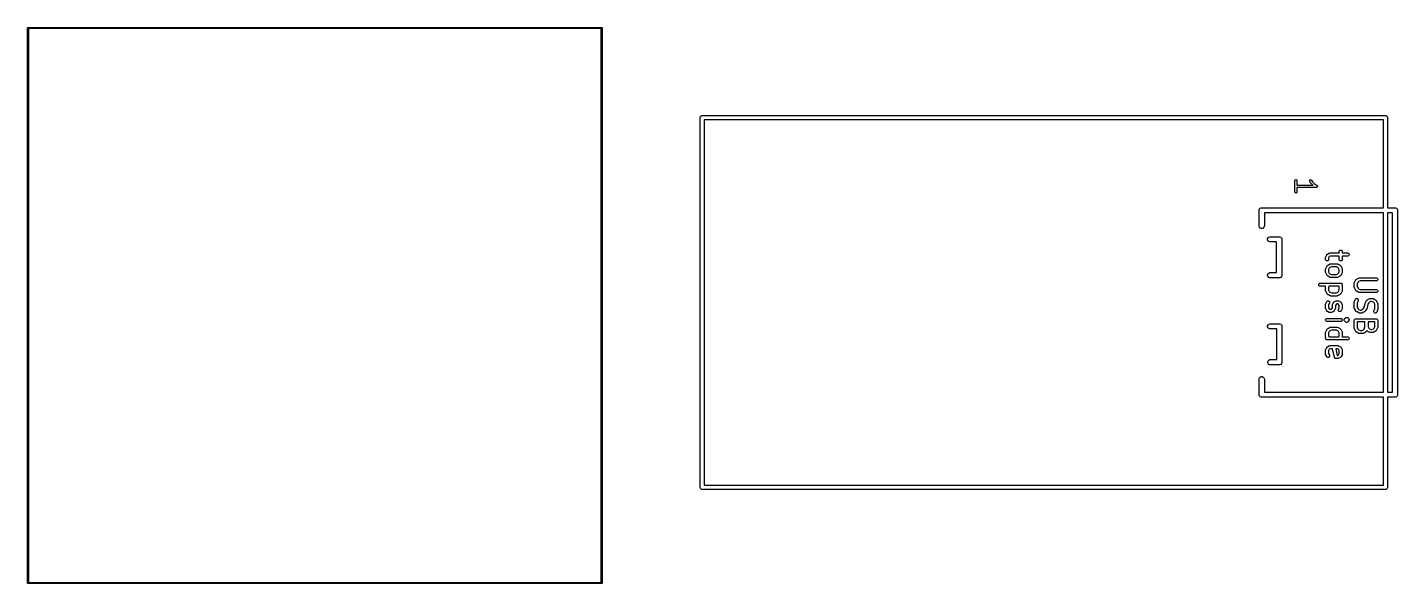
# Model space of a CAD drawing. Extents: x 143.8 to 210.6, y -100.1 to -73.
import ezdxf

# ---------------------------------------------------------------- set-up
doc = ezdxf.new("R2010")
doc.units = 0
doc.layers.add('BLACK', color=7, linetype='CONTINUOUS')

msp = doc.modelspace()

# ---------------------------------------------------------------- linework, layer by layer
at = {"layer": 'BLACK', "linetype": 'CONTINUOUS'}
for p, q in [((143.775, -73.025), (143.776903, -73.015433)), ((143.775, -100.125), (143.775, -73.025)), ((143.776903, -73.015433), (143.790433, -73.001903)), ((143.790433, -73.001903), (143.8, -73)), ((143.8, -73), (171.8, -73)), ((143.825, -73.05), (143.825, -100.1)), ((171.775, -73.05), (143.825, -73.05)), ((171.775, -100.1), (171.775, -73.05)), ((171.8, -73), (171.809567, -73.001903)), ((171.809567, -73.001903), (171.823097, -73.015433)), ((171.823097, -73.015433), (171.825, -73.025)), ((171.825, -73.025), (171.825, -100.125)), ((176.60001, -77.40755), (176.601931, -77.388041)), ((176.60001, -95.452451), (176.60001, -77.40755)), ((176.601931, -77.388041), (176.616863, -77.351993)), ((176.616863, -77.351993), (176.644453, -77.324403)), ((176.644453, -77.324403), (176.680501, -77.309471)), ((176.680501, -77.309471), (176.70001, -77.30755)), ((176.70001, -77.30755), (210.038391, -77.30755)), ((176.80001, -77.50755), (176.80001, -95.352451)), ((209.938391, -77.50755), (176.80001, -77.50755)), ((209.938391, -81.803001), (209.938391, -77.50755)), ((210.038391, -77.30755), (210.0579, -77.309471)), ((210.0579, -77.309471), (210.093948, -77.324403)), ((210.093948, -77.324403), (210.121538, -77.351993)), ((210.121538, -77.351993), (210.13647, -77.388041)), ((210.13647, -77.388041), (210.138391, -77.40755)), ((210.138391, -77.40755), (210.138391, -81.803001)), ((205.620562, -80.473055), (205.624368, -80.453921)), ((205.620562, -81.044483), (205.620562, -80.473055)), ((205.624368, -80.453921), (205.651428, -80.426861)), ((205.651428, -80.426861), (205.689696, -80.426861)), ((205.689696, -80.426861), (205.716756, -80.453921)), ((205.716756, -80.453921), (205.720562, -80.473055)), ((205.720562, -80.473055), (205.720562, -80.708769)), ((205.720562, -80.708769), (206.505423, -80.708769)), ((206.670562, -80.808769), (205.720562, -80.808769)), ((205.720562, -80.808769), (205.720562, -81.044483)), ((206.334974, -80.4766), (206.347075, -80.440295)), ((206.340127, -80.495416), (206.334974, -80.4766)), ((206.387745, -80.590653), (206.340127, -80.495416)), ((206.347075, -80.440295), (206.381303, -80.423181)), ((206.381303, -80.423181), (206.417608, -80.435282)), ((206.39266, -80.596986), (206.387745, -80.590653)), ((206.397112, -80.603648), (206.39266, -80.596986)), ((206.49235, -80.698886), (206.397112, -80.603648)), ((206.417608, -80.435282), (206.429569, -80.450694)), ((206.429569, -80.450694), (206.47356, -80.538676)), ((206.47356, -80.538676), (206.559556, -80.624672)), ((206.496463, -80.701634), (206.49235, -80.698886)), ((206.49997, -80.705134), (206.496463, -80.701634)), ((206.505423, -80.708769), (206.49997, -80.705134)), ((206.559556, -80.624672), (206.698297, -80.717167)), ((206.689696, -80.804963), (206.670562, -80.808769)), ((206.693336, -80.801322), (206.689696, -80.804963)), ((206.698384, -80.800313), (206.693336, -80.801322)), ((206.698297, -80.717167), (206.712106, -80.730947)), ((206.706461, -80.788197), (206.698384, -80.800313)), ((206.716756, -80.777903), (206.706461, -80.788197)), ((206.712106, -80.730947), (206.713115, -80.735994)), ((206.713115, -80.735994), (206.716756, -80.739635)), ((206.716756, -80.739635), (206.716756, -80.754194)), ((206.716756, -80.754194), (206.719612, -80.768473)), ((206.719612, -80.768473), (206.716756, -80.772756)), ((206.716756, -80.772756), (206.716756, -80.777903)), ((205.624368, -81.063617), (205.620562, -81.044483)), ((205.651428, -81.090677), (205.624368, -81.063617)), ((205.689696, -81.090677), (205.651428, -81.090677)), ((205.716756, -81.063617), (205.689696, -81.090677)), ((205.720562, -81.044483), (205.716756, -81.063617)), ((203.87545, -81.925531), (203.87789, -81.900755)), ((203.87545, -82.634471), (203.87545, -81.925531)), ((203.87789, -81.900755), (203.896853, -81.854974)), ((203.896853, -81.854974), (203.931893, -81.819934)), ((203.931893, -81.819934), (203.977674, -81.800971)), ((203.977674, -81.800971), (204.027226, -81.800971)), ((204.027226, -81.800971), (204.032127, -81.803001)), ((204.032127, -81.803001), (209.938391, -81.803001)), ((209.938391, -82.057001), (204.12945, -82.057001)), ((204.12945, -82.057001), (204.12945, -82.634471)), ((209.938391, -90.802981), (209.938391, -82.057001)), ((210.138391, -81.803001), (210.50244, -81.803001)), ((210.138391, -82.057001), (210.138391, -90.802981)), ((210.37544, -82.057001), (210.138391, -82.057001)), ((210.37544, -90.802981), (210.37544, -82.057001)), ((210.50244, -81.803001), (210.527216, -81.805441)), ((210.527216, -81.805441), (210.572997, -81.824404)), ((210.572997, -81.824404), (210.608037, -81.859444)), ((210.608037, -81.859444), (210.627, -81.905225)), ((210.627, -81.905225), (210.62944, -81.930001)), ((210.62944, -81.930001), (210.62944, -81.979991)), ((210.62944, -81.979991), (210.62944, -90.929981)), ((203.87545, -82.688931), (203.87545, -82.634471)), ((203.87789, -82.713707), (203.87545, -82.688931)), ((203.896853, -82.759488), (203.87789, -82.713707)), ((203.931893, -82.794528), (203.896853, -82.759488)), ((203.977674, -82.813491), (203.931893, -82.794528)), ((204.027226, -82.813491), (203.977674, -82.813491)), ((204.073007, -82.794528), (204.027226, -82.813491)), ((204.108047, -82.759488), (204.073007, -82.794528)), ((204.12701, -82.713707), (204.108047, -82.759488)), ((204.12945, -82.688931), (204.12701, -82.713707)), ((204.12945, -82.634471), (204.12945, -82.688931)), ((204.28902, -83.320795), (204.307983, -83.275014)), ((204.28902, -83.370347), (204.28902, -83.320795)), ((204.307983, -83.416128), (204.28902, -83.370347)), ((204.307983, -83.275014), (204.343023, -83.239974)), ((204.343023, -83.451168), (204.307983, -83.416128)), ((204.343023, -83.239974), (204.388804, -83.221011)), ((204.388804, -83.470131), (204.343023, -83.451168)), ((204.388804, -83.221011), (204.41358, -83.218571)), ((204.41358, -83.472571), (204.388804, -83.470131)), ((204.41358, -83.218571), (204.85531, -83.218571)), ((204.72831, -83.472571), (204.41358, -83.472571)), ((204.72831, -84.968581), (204.72831, -83.472571)), ((204.85531, -83.218571), (204.880086, -83.221011)), ((204.880086, -83.221011), (204.925867, -83.239974)), ((204.925867, -83.239974), (204.960907, -83.275014)), ((204.960907, -83.275014), (204.97987, -83.320795)), ((204.97987, -83.320795), (204.98231, -83.345571)), ((204.98231, -83.345571), (204.98231, -85.095581)), ((207.113571, -84.229117), (207.115012, -84.214485)), ((207.113571, -84.324355), (207.113571, -84.229117)), ((207.115012, -84.214485), (207.116042, -84.211996)), ((207.116042, -84.211996), (207.116234, -84.209307)), ((207.116234, -84.209307), (207.121489, -84.195575)), ((207.121489, -84.195575), (207.169109, -84.100337)), ((207.169109, -84.100337), (207.170649, -84.097889)), ((207.170649, -84.097889), (207.171034, -84.096737)), ((207.171034, -84.096737), (207.172278, -84.095301)), ((207.172278, -84.095301), (207.176942, -84.087894)), ((207.176942, -84.087894), (207.184046, -84.081733)), ((207.184046, -84.081733), (207.190207, -84.074629)), ((207.190207, -84.074629), (207.197612, -84.069968)), ((207.197612, -84.069968), (207.19905, -84.068721)), ((207.19905, -84.068721), (207.200204, -84.068336)), ((207.200204, -84.068336), (207.20265, -84.066797)), ((207.20265, -84.066797), (207.297888, -84.019178)), ((207.292092, -84.18978), (207.263571, -84.246823)), ((207.349134, -84.16126), (207.292092, -84.18978)), ((207.297888, -84.019178), (207.311619, -84.013923)), ((207.311619, -84.013923), (207.314308, -84.013731)), ((207.314308, -84.013731), (207.316797, -84.012701)), ((207.316797, -84.012701), (207.331429, -84.01126)), ((207.331429, -84.01126), (207.780238, -84.01126)), ((207.780238, -84.16126), (207.349134, -84.16126)), ((207.780238, -83.943403), (207.781679, -83.928771)), ((207.780238, -84.01126), (207.780238, -83.943403)), ((207.780238, -84.324355), (207.780238, -84.16126)), ((207.781679, -83.928771), (207.792878, -83.901735)), ((207.792878, -83.901735), (207.81357, -83.881043)), ((207.81357, -83.881043), (207.840606, -83.869844)), ((207.840606, -83.869844), (207.86987, -83.869844)), ((207.86987, -83.869844), (207.896906, -83.881043)), ((207.896906, -83.881043), (207.917598, -83.901735)), ((207.917598, -83.901735), (207.928797, -83.928771)), ((207.928797, -83.928771), (207.930238, -83.943403)), ((207.930238, -83.943403), (207.930238, -84.01126)), ((207.930238, -84.01126), (208.188571, -84.01126)), ((208.188571, -84.16126), (207.930238, -84.16126)), ((207.930238, -84.16126), (207.930238, -84.324355)), ((208.188571, -84.01126), (208.203203, -84.012701)), ((208.203203, -84.159819), (208.188571, -84.16126)), ((208.203203, -84.012701), (208.230239, -84.0239)), ((208.230239, -84.14862), (208.203203, -84.159819)), ((208.230239, -84.0239), (208.250931, -84.044592)), ((208.250931, -84.127928), (208.230239, -84.14862)), ((208.250931, -84.044592), (208.26213, -84.071628)), ((208.26213, -84.100892), (208.250931, -84.127928)), ((208.26213, -84.071628), (208.26213, -84.100892)), ((207.115012, -84.338987), (207.113571, -84.324355)), ((207.113571, -84.800546), (207.115012, -84.785914)), ((207.113571, -84.943403), (207.113571, -84.800546)), ((207.126211, -84.366023), (207.115012, -84.338987)), ((207.115012, -84.785914), (207.116042, -84.783425)), ((207.116042, -84.783425), (207.116234, -84.780736)), ((207.116234, -84.780736), (207.121489, -84.767004)), ((207.121489, -84.767004), (207.169109, -84.671766)), ((207.146903, -84.386715), (207.126211, -84.366023)), ((207.173939, -84.397914), (207.146903, -84.386715)), ((207.169109, -84.671766), (207.173074, -84.665467)), ((207.173074, -84.665467), (207.173831, -84.66364)), ((207.173831, -84.66364), (207.175519, -84.661582)), ((207.203203, -84.397914), (207.173939, -84.397914)), ((207.175519, -84.661582), (207.176942, -84.659323)), ((207.176942, -84.659323), (207.17844, -84.658023)), ((207.17844, -84.658023), (207.183158, -84.652275)), ((207.183158, -84.652275), (207.230777, -84.604656)), ((207.230239, -84.386715), (207.203203, -84.397914)), ((207.250931, -84.366023), (207.230239, -84.386715)), ((207.230777, -84.604656), (207.236526, -84.599937)), ((207.236526, -84.599937), (207.237826, -84.598439)), ((207.237826, -84.598439), (207.240085, -84.597017)), ((207.240085, -84.597017), (207.242142, -84.595329)), ((207.242142, -84.595329), (207.243969, -84.594571)), ((207.243969, -84.594571), (207.250269, -84.590607)), ((207.250269, -84.590607), (207.345507, -84.542988)), ((207.26213, -84.338987), (207.250931, -84.366023)), ((207.263571, -84.324355), (207.26213, -84.338987)), ((207.263571, -84.246823), (207.263571, -84.324355)), ((207.297829, -84.749735), (207.263571, -84.818252)), ((207.263571, -84.818252), (207.263571, -84.925696)), ((207.328237, -84.719328), (207.297829, -84.749735)), ((207.396753, -84.68507), (207.328237, -84.719328)), ((207.345507, -84.542988), (207.359238, -84.537733)), ((207.359238, -84.537733), (207.361927, -84.537541)), ((207.361927, -84.537541), (207.364416, -84.536511)), ((207.364416, -84.536511), (207.379048, -84.53507)), ((207.379048, -84.53507), (207.664762, -84.53507)), ((207.647057, -84.68507), (207.396753, -84.68507)), ((207.715573, -84.719328), (207.647057, -84.68507)), ((207.664762, -84.53507), (207.679394, -84.536511)), ((207.679394, -84.536511), (207.681883, -84.537542)), ((207.681883, -84.537542), (207.684571, -84.537733)), ((207.684571, -84.537733), (207.698303, -84.542988)), ((207.698303, -84.542988), (207.793541, -84.590607)), ((207.74598, -84.749735), (207.715573, -84.719328)), ((207.780238, -84.818251), (207.74598, -84.749735)), ((207.781679, -84.338987), (207.780238, -84.324355)), ((207.780238, -84.925698), (207.780238, -84.818251)), ((207.792878, -84.366023), (207.781679, -84.338987)), ((207.81357, -84.386715), (207.792878, -84.366023)), ((207.793541, -84.590607), (207.79984, -84.594571)), ((207.79984, -84.594571), (207.801668, -84.595329)), ((207.801668, -84.595329), (207.803724, -84.597017)), ((207.803724, -84.597017), (207.805984, -84.598439)), ((207.805984, -84.598439), (207.807283, -84.599937)), ((207.807283, -84.599937), (207.813033, -84.604656)), ((207.813033, -84.604656), (207.860652, -84.652275)), ((207.840606, -84.397914), (207.81357, -84.386715)), ((207.86987, -84.397914), (207.840606, -84.397914)), ((207.860652, -84.652275), (207.86537, -84.658024)), ((207.86537, -84.658024), (207.866869, -84.659324)), ((207.866869, -84.659324), (207.86829, -84.661583)), ((207.86829, -84.661583), (207.869979, -84.66364)), ((207.896906, -84.386715), (207.86987, -84.397914)), ((207.869979, -84.66364), (207.870736, -84.665467)), ((207.870736, -84.665467), (207.874701, -84.671767)), ((207.874701, -84.671767), (207.92232, -84.767005)), ((207.917598, -84.366023), (207.896906, -84.386715)), ((207.928797, -84.338987), (207.917598, -84.366023)), ((207.92232, -84.767005), (207.927575, -84.780736)), ((207.927575, -84.780736), (207.927766, -84.783425)), ((207.927766, -84.783425), (207.928797, -84.785914)), ((207.930238, -84.324355), (207.928797, -84.338987)), ((207.928797, -84.785914), (207.930238, -84.800546)), ((207.930238, -84.800546), (207.930238, -84.943403)), ((204.28902, -85.070805), (204.307983, -85.025024)), ((204.28902, -85.120357), (204.28902, -85.070805)), ((204.307983, -85.166138), (204.28902, -85.120357)), ((204.307983, -85.025024), (204.343023, -84.989984)), ((204.343023, -85.201178), (204.307983, -85.166138)), ((204.343023, -84.989984), (204.388804, -84.971021)), ((204.388804, -85.220141), (204.343023, -85.201178)), ((204.388804, -84.971021), (204.41358, -84.968581)), ((204.41358, -85.222581), (204.388804, -85.220141)), ((204.41358, -84.968581), (204.72831, -84.968581)), ((204.85531, -85.222581), (204.41358, -85.222581)), ((204.880086, -85.220141), (204.85531, -85.222581)), ((204.925867, -85.201178), (204.880086, -85.220141)), ((204.960907, -85.166138), (204.925867, -85.201178)), ((204.97987, -85.120357), (204.960907, -85.166138)), ((204.98231, -85.095581), (204.97987, -85.120357)), ((206.781679, -85.547819), (206.792878, -85.520783)), ((206.781679, -85.577083), (206.781679, -85.547819)), ((206.792878, -85.520783), (206.81357, -85.500091)), ((206.81357, -85.500091), (206.840606, -85.488892)), ((206.840606, -85.488892), (206.855238, -85.487451)), ((206.855238, -85.487451), (207.855238, -85.487451)), ((207.115012, -84.958035), (207.113571, -84.943403)), ((207.116042, -84.960523), (207.115012, -84.958035)), ((207.116234, -84.963213), (207.116042, -84.960523)), ((207.121489, -84.976945), (207.116234, -84.963213)), ((207.169109, -85.072183), (207.121489, -84.976945)), ((207.173074, -85.078481), (207.169109, -85.072183)), ((207.173831, -85.080309), (207.173074, -85.078481)), ((207.175519, -85.082366), (207.173831, -85.080309)), ((207.176942, -85.084626), (207.175519, -85.082366)), ((207.17844, -85.085925), (207.176942, -85.084626)), ((207.183158, -85.091674), (207.17844, -85.085925)), ((207.230777, -85.139293), (207.183158, -85.091674)), ((207.236526, -85.144011), (207.230777, -85.139293)), ((207.237826, -85.14551), (207.236526, -85.144011)), ((207.240085, -85.146931), (207.237826, -85.14551)), ((207.242142, -85.14862), (207.240085, -85.146931)), ((207.243969, -85.149377), (207.242142, -85.14862)), ((207.250269, -85.153342), (207.243969, -85.149377)), ((207.345507, -85.200961), (207.250269, -85.153342)), ((207.263571, -84.925696), (207.297829, -84.994213)), ((207.297829, -84.994213), (207.328237, -85.024621)), ((207.328237, -85.024621), (207.396753, -85.058879)), ((207.359238, -85.206216), (207.345507, -85.200961)), ((207.361927, -85.206407), (207.359238, -85.206216)), ((207.364416, -85.207438), (207.361927, -85.206407)), ((207.379048, -85.208879), (207.364416, -85.207438)), ((207.664762, -85.208879), (207.379048, -85.208879)), ((207.396753, -85.058879), (207.647057, -85.058879)), ((207.647057, -85.058879), (207.715573, -85.024621)), ((207.679394, -85.207438), (207.664762, -85.208879)), ((207.681883, -85.206406), (207.679394, -85.207438)), ((207.684571, -85.206216), (207.681883, -85.206406)), ((207.698303, -85.200961), (207.684571, -85.206216)), ((207.793541, -85.153342), (207.698303, -85.200961)), ((207.715573, -85.024621), (207.74598, -84.994214)), ((207.74598, -84.994214), (207.780238, -84.925698)), ((207.79984, -85.149377), (207.793541, -85.153342)), ((207.801668, -85.14862), (207.79984, -85.149377)), ((207.803724, -85.146931), (207.801668, -85.14862)), ((207.805984, -85.14551), (207.803724, -85.146931)), ((207.807283, -85.144011), (207.805984, -85.14551)), ((207.813033, -85.139293), (207.807283, -85.144011)), ((207.860652, -85.091674), (207.813033, -85.139293)), ((207.855238, -85.487451), (207.86987, -85.488892)), ((207.86537, -85.085924), (207.860652, -85.091674)), ((207.866869, -85.084625), (207.86537, -85.085924)), ((207.86829, -85.082365), (207.866869, -85.084625)), ((207.869979, -85.080309), (207.86829, -85.082365)), ((207.86987, -85.488892), (207.896906, -85.500091)), ((207.870736, -85.078481), (207.869979, -85.080309)), ((207.874701, -85.072182), (207.870736, -85.078481)), ((207.92232, -84.976944), (207.874701, -85.072182)), ((207.896906, -85.500091), (207.917598, -85.520783)), ((207.917598, -85.520783), (207.928797, -85.547819)), ((207.927575, -84.963213), (207.92232, -84.976944)), ((207.927766, -84.960523), (207.927575, -84.963213)), ((207.928797, -84.958035), (207.927766, -84.960523)), ((207.930238, -84.943403), (207.928797, -84.958035)), ((207.928797, -85.547819), (207.928797, -85.577083)), ((208.513571, -85.491022), (208.515012, -85.47639)), ((208.513571, -85.681498), (208.513571, -85.491022)), ((208.515012, -85.47639), (208.516042, -85.473901)), ((208.516042, -85.473901), (208.516234, -85.471212)), ((208.516234, -85.471212), (208.521489, -85.45748)), ((208.521489, -85.45748), (208.569109, -85.362242)), ((208.569109, -85.362242), (208.573074, -85.355943)), ((208.573074, -85.355943), (208.573831, -85.354116)), ((208.573831, -85.354116), (208.575519, -85.352058)), ((208.575519, -85.352058), (208.576942, -85.349799)), ((208.576942, -85.349799), (208.57844, -85.348499)), ((208.57844, -85.348499), (208.583158, -85.342751)), ((208.583158, -85.342751), (208.630777, -85.295132)), ((208.630777, -85.295132), (208.636526, -85.290413)), ((208.636526, -85.290413), (208.637826, -85.288915)), ((208.637826, -85.288915), (208.640085, -85.287493)), ((208.640085, -85.287493), (208.642142, -85.285805)), ((208.642142, -85.285805), (208.643969, -85.285047)), ((208.643969, -85.285047), (208.650269, -85.281083)), ((208.650269, -85.281083), (208.745507, -85.233464)), ((208.697829, -85.440211), (208.663571, -85.508728)), ((208.663571, -85.508728), (208.663571, -85.663791)), ((208.728237, -85.409804), (208.697829, -85.440211)), ((208.796753, -85.375546), (208.728237, -85.409804)), ((208.745507, -85.233464), (208.759238, -85.228209)), ((208.759238, -85.228209), (208.761927, -85.228017)), ((208.761927, -85.228017), (208.764416, -85.226987)), ((208.764416, -85.226987), (208.779048, -85.225546)), ((208.779048, -85.225546), (209.588571, -85.225546)), ((209.588571, -85.375546), (208.796753, -85.375546)), ((209.588571, -85.225546), (209.603203, -85.226987)), ((209.603203, -85.374105), (209.588571, -85.375546)), ((209.603203, -85.226987), (209.630239, -85.238186)), ((209.630239, -85.362906), (209.603203, -85.374105)), ((209.630239, -85.238186), (209.650931, -85.258878)), ((209.650931, -85.342214), (209.630239, -85.362906)), ((209.650931, -85.258878), (209.66213, -85.285914)), ((209.66213, -85.315178), (209.650931, -85.342214)), ((209.66213, -85.285914), (209.66213, -85.315178)), ((206.792878, -85.604119), (206.781679, -85.577083)), ((206.81357, -85.624811), (206.792878, -85.604119)), ((206.840606, -85.63601), (206.81357, -85.624811)), ((206.855238, -85.637451), (206.840606, -85.63601)), ((207.116398, -85.637451), (206.855238, -85.637451)), ((207.113571, -85.657689), (207.115012, -85.643057)), ((207.113571, -85.848165), (207.113571, -85.657689)), ((207.115012, -85.862797), (207.113571, -85.848165)), ((207.115012, -85.643057), (207.116042, -85.640568)), ((207.116042, -85.865285), (207.115012, -85.862797)), ((207.116042, -85.640568), (207.116234, -85.637879)), ((207.116234, -85.867975), (207.116042, -85.865285)), ((207.116234, -85.637879), (207.116398, -85.637451)), ((207.121489, -85.881707), (207.116234, -85.867975)), ((207.169109, -85.976945), (207.121489, -85.881707)), ((207.173074, -85.983243), (207.169109, -85.976945)), ((207.173831, -85.985071), (207.173074, -85.983243)), ((207.175519, -85.987128), (207.173831, -85.985071)), ((207.176942, -85.989388), (207.175519, -85.987128)), ((207.17844, -85.990687), (207.176942, -85.989388)), ((207.183158, -85.996436), (207.17844, -85.990687)), ((207.230777, -86.044055), (207.183158, -85.996436)), ((207.236526, -86.048773), (207.230777, -86.044055)), ((207.237826, -86.050272), (207.236526, -86.048773)), ((207.240085, -86.051693), (207.237826, -86.050272)), ((207.242142, -86.053382), (207.240085, -86.051693)), ((207.243969, -86.054139), (207.242142, -86.053382)), ((207.250269, -86.058104), (207.243969, -86.054139)), ((207.345507, -86.105723), (207.250269, -86.058104)), ((207.282543, -85.637451), (207.263571, -85.675395)), ((207.263571, -85.675395), (207.263571, -85.830458)), ((207.263571, -85.830458), (207.297829, -85.898975)), ((207.761266, -85.637451), (207.282543, -85.637451)), ((207.297829, -85.898975), (207.328237, -85.929383)), ((207.328237, -85.929383), (207.396753, -85.963641)), ((207.359238, -86.110978), (207.345507, -86.105723)), ((207.361927, -86.111169), (207.359238, -86.110978)), ((207.364416, -86.1122), (207.361927, -86.111169)), ((207.379048, -86.113641), (207.364416, -86.1122)), ((207.664762, -86.113641), (207.379048, -86.113641)), ((207.396753, -85.963641), (207.647057, -85.963641)), ((207.647057, -85.963641), (207.715573, -85.929383)), ((207.679394, -86.1122), (207.664762, -86.113641)), ((207.681883, -86.111168), (207.679394, -86.1122)), ((207.684571, -86.110978), (207.681883, -86.111168)), ((207.698303, -86.105723), (207.684571, -86.110978)), ((207.793541, -86.058104), (207.698303, -86.105723)), ((207.715573, -85.929383), (207.74598, -85.898976)), ((207.74598, -85.898976), (207.780238, -85.83046)), ((207.780238, -85.675394), (207.761266, -85.637451)), ((207.780238, -85.83046), (207.780238, -85.675394)), ((207.79984, -86.054139), (207.793541, -86.058104)), ((207.801668, -86.053382), (207.79984, -86.054139)), ((207.803724, -86.051693), (207.801668, -86.053382)), ((207.805984, -86.050272), (207.803724, -86.051693)), ((207.807283, -86.048773), (207.805984, -86.050272)), ((207.813033, -86.044055), (207.807283, -86.048773)), ((207.860652, -85.996436), (207.813033, -86.044055)), ((207.86537, -85.990686), (207.860652, -85.996436)), ((207.866869, -85.989387), (207.86537, -85.990686)), ((207.86829, -85.987127), (207.866869, -85.989387)), ((207.869979, -85.985071), (207.86829, -85.987127)), ((207.870736, -85.983243), (207.869979, -85.985071)), ((207.874701, -85.976944), (207.870736, -85.983243)), ((207.92232, -85.881706), (207.874701, -85.976944)), ((207.917598, -85.604119), (207.914069, -85.607647)), ((207.914069, -85.607647), (207.92232, -85.624148)), ((207.928797, -85.577083), (207.917598, -85.604119)), ((207.92232, -85.624148), (207.927575, -85.637879)), ((207.927575, -85.867975), (207.92232, -85.881706)), ((207.927575, -85.637879), (207.927766, -85.640568)), ((207.927766, -85.865285), (207.927575, -85.867975)), ((207.927766, -85.640568), (207.928797, -85.643057)), ((207.928797, -85.862797), (207.927766, -85.865285)), ((207.928797, -85.643057), (207.930238, -85.657689)), ((207.930238, -85.848165), (207.928797, -85.862797)), ((207.930238, -85.657689), (207.930238, -85.848165)), ((208.515012, -85.69613), (208.513571, -85.681498)), ((208.516042, -85.698618), (208.515012, -85.69613)), ((208.516234, -85.701308), (208.516042, -85.698618)), ((208.521489, -85.71504), (208.516234, -85.701308)), ((208.569109, -85.810278), (208.521489, -85.71504)), ((208.573074, -85.816576), (208.569109, -85.810278)), ((208.571034, -86.263403), (208.590208, -86.241296)), ((208.573831, -85.818404), (208.573074, -85.816576)), ((208.575519, -85.820461), (208.573831, -85.818404)), ((208.576942, -85.822721), (208.575519, -85.820461)), ((208.57844, -85.82402), (208.576942, -85.822721)), ((208.583158, -85.829769), (208.57844, -85.82402)), ((208.630777, -85.877388), (208.583158, -85.829769)), ((208.590208, -86.241296), (208.616382, -86.228209)), ((208.616382, -86.228209), (208.645572, -86.226135)), ((208.636526, -85.882106), (208.630777, -85.877388)), ((208.637826, -85.883605), (208.636526, -85.882106)), ((208.640085, -85.885026), (208.637826, -85.883605)), ((208.642142, -85.886715), (208.640085, -85.885026)), ((208.643969, -85.887472), (208.642142, -85.886715)), ((208.650269, -85.891437), (208.643969, -85.887472)), ((208.645572, -86.226135), (208.673334, -86.235389)), ((208.745507, -85.939056), (208.650269, -85.891437)), ((208.663571, -85.663791), (208.697829, -85.732308)), ((208.673334, -86.235389), (208.695441, -86.254563)), ((208.697829, -85.732308), (208.728237, -85.762716)), ((208.728237, -85.762716), (208.796753, -85.796974)), ((208.759238, -85.944311), (208.745507, -85.939056)), ((208.761927, -85.944502), (208.759238, -85.944311)), ((208.764416, -85.945533), (208.761927, -85.944502)), ((208.779048, -85.946974), (208.764416, -85.945533)), ((209.588571, -85.946974), (208.779048, -85.946974)), ((208.796753, -85.796974), (209.588571, -85.796974)), ((209.174078, -86.281083), (209.269316, -86.233464)), ((209.269316, -86.233464), (209.283047, -86.228209)), ((209.283047, -86.228209), (209.285736, -86.228017)), ((209.285736, -86.228017), (209.288225, -86.226987)), ((209.288225, -86.226987), (209.302857, -86.225546)), ((209.302857, -86.225546), (209.398095, -86.225546)), ((209.398095, -86.225546), (209.412727, -86.226987)), ((209.412727, -86.226987), (209.415216, -86.228018)), ((209.415216, -86.228018), (209.417904, -86.228209)), ((209.417904, -86.228209), (209.431636, -86.233464)), ((209.431636, -86.233464), (209.526874, -86.281083)), ((209.588571, -85.796974), (209.603203, -85.798415)), ((209.603203, -85.945533), (209.588571, -85.946974)), ((209.603203, -85.798415), (209.630239, -85.809614)), ((209.630239, -85.934334), (209.603203, -85.945533)), ((209.630239, -85.809614), (209.650931, -85.830306)), ((209.650931, -85.913642), (209.630239, -85.934334)), ((209.650931, -85.830306), (209.66213, -85.857342)), ((209.66213, -85.886606), (209.650931, -85.913642)), ((209.66213, -85.857342), (209.66213, -85.886606)), ((207.113571, -86.514832), (207.115012, -86.5002)), ((207.113571, -86.705308), (207.113571, -86.514832)), ((207.115012, -86.71994), (207.113571, -86.705308)), ((207.115012, -86.5002), (207.116042, -86.497711)), ((207.116042, -86.722428), (207.115012, -86.71994)), ((207.116042, -86.497711), (207.116234, -86.495022)), ((207.116234, -86.725118), (207.116042, -86.722428)), ((207.116234, -86.495022), (207.121489, -86.48129)), ((207.121489, -86.73885), (207.116234, -86.725118)), ((207.121489, -86.48129), (207.169109, -86.386052)), ((207.169109, -86.834088), (207.121489, -86.73885)), ((207.169109, -86.386052), (207.176942, -86.373609)), ((207.170649, -86.836535), (207.169109, -86.834088)), ((207.171034, -86.837688), (207.170649, -86.836535)), ((207.172278, -86.839123), (207.171034, -86.837688)), ((207.176942, -86.846531), (207.172278, -86.839123)), ((207.176942, -86.373609), (207.19905, -86.354436)), ((207.184046, -86.852691), (207.176942, -86.846531)), ((207.190207, -86.859796), (207.184046, -86.852691)), ((207.197612, -86.864456), (207.190207, -86.859796)), ((207.19905, -86.865704), (207.197612, -86.864456)), ((207.19905, -86.354436), (207.226811, -86.345183)), ((207.200204, -86.866088), (207.19905, -86.865704)), ((207.20265, -86.867628), (207.200204, -86.866088)), ((207.297888, -86.915247), (207.20265, -86.867628)), ((207.226811, -86.345183), (207.256001, -86.347257)), ((207.256001, -86.347257), (207.282175, -86.360345)), ((207.303273, -86.453135), (207.263571, -86.532538)), ((207.263571, -86.532538), (207.263571, -86.687601)), ((207.263571, -86.687601), (207.292092, -86.744644)), ((207.282175, -86.360345), (207.301349, -86.382452)), ((207.292092, -86.744644), (207.349134, -86.773165)), ((207.301349, -86.382452), (207.310602, -86.410214)), ((207.308528, -86.439404), (207.303273, -86.453135)), ((207.310602, -86.410214), (207.308528, -86.439404)), ((207.349134, -86.773165), (207.361343, -86.773165)), ((207.361343, -86.773165), (207.418384, -86.744644)), ((207.507827, -86.867628), (207.412589, -86.915247)), ((207.418384, -86.744644), (207.446905, -86.687603)), ((207.446905, -86.562451), (207.448346, -86.547819)), ((207.446905, -86.687603), (207.446905, -86.562451)), ((207.448346, -86.547819), (207.449377, -86.545329)), ((207.449377, -86.545329), (207.449568, -86.542642)), ((207.449568, -86.542642), (207.454823, -86.52891)), ((207.454823, -86.52891), (207.502442, -86.433672)), ((207.502442, -86.433672), (207.503982, -86.431224)), ((207.503982, -86.431224), (207.504367, -86.430071)), ((207.504367, -86.430071), (207.505612, -86.428634)), ((207.505612, -86.428634), (207.510274, -86.421229)), ((207.510274, -86.866087), (207.507827, -86.867628)), ((207.510274, -86.421229), (207.517378, -86.415067)), ((207.511428, -86.865703), (207.510274, -86.866087)), ((207.512864, -86.864457), (207.511428, -86.865703)), ((207.52027, -86.859796), (207.512864, -86.864457)), ((207.517378, -86.415067), (207.52354, -86.407963)), ((207.526431, -86.852691), (207.52027, -86.859796)), ((207.52354, -86.407963), (207.530945, -86.403301)), ((207.533536, -86.84653), (207.526431, -86.852691)), ((207.530945, -86.403301), (207.532382, -86.402056)), ((207.532382, -86.402056), (207.533535, -86.401671)), ((207.533535, -86.401671), (207.535983, -86.400131)), ((207.538197, -86.839124), (207.533536, -86.84653)), ((207.535983, -86.400131), (207.631221, -86.352512)), ((207.539443, -86.837688), (207.538197, -86.839124)), ((207.539827, -86.836534), (207.539443, -86.837688)), ((207.541368, -86.834087), (207.539827, -86.836534)), ((207.588987, -86.738849), (207.541368, -86.834087)), ((207.594242, -86.725118), (207.588987, -86.738849)), ((207.594433, -86.722428), (207.594242, -86.725118)), ((207.595464, -86.71994), (207.594433, -86.722428)), ((207.596905, -86.705308), (207.595464, -86.71994)), ((207.625425, -86.523114), (207.596905, -86.580156)), ((207.596905, -86.580156), (207.596905, -86.705308)), ((207.682467, -86.494594), (207.625425, -86.523114)), ((207.631221, -86.352512), (207.644952, -86.347257)), ((207.644952, -86.347257), (207.647641, -86.347065)), ((207.647641, -86.347065), (207.65013, -86.346035)), ((207.65013, -86.346035), (207.664762, -86.344594)), ((207.664762, -86.344594), (207.712381, -86.344594)), ((207.694676, -86.494594), (207.682467, -86.494594)), ((207.751717, -86.523114), (207.694676, -86.494594)), ((207.712381, -86.344594), (207.727013, -86.346035)), ((207.727013, -86.346035), (207.729502, -86.347066)), ((207.729502, -86.347066), (207.73219, -86.347257)), ((207.73219, -86.347257), (207.745922, -86.352512)), ((207.733208, -86.809927), (207.735282, -86.780737)), ((207.742462, -86.837688), (207.733208, -86.809927)), ((207.735282, -86.780737), (207.740537, -86.767005)), ((207.740537, -86.767005), (207.780238, -86.687603)), ((207.761635, -86.859796), (207.742462, -86.837688)), ((207.745922, -86.352512), (207.84116, -86.400131)), ((207.780238, -86.580156), (207.751717, -86.523114)), ((207.78781, -86.872883), (207.761635, -86.859796)), ((207.780238, -86.687603), (207.780238, -86.580156)), ((207.817, -86.874957), (207.78781, -86.872883)), ((207.844761, -86.865703), (207.817, -86.874957)), ((207.84116, -86.400131), (207.843607, -86.401671)), ((207.843607, -86.401671), (207.844761, -86.402056)), ((207.844761, -86.402056), (207.846197, -86.403301)), ((207.866869, -86.84653), (207.844761, -86.865703)), ((207.846197, -86.403301), (207.853603, -86.407963)), ((207.853603, -86.407963), (207.859764, -86.415067)), ((207.859764, -86.415067), (207.866869, -86.421229)), ((207.866869, -86.421229), (207.87153, -86.428634)), ((207.874701, -86.834087), (207.866869, -86.84653)), ((207.87153, -86.428634), (207.872776, -86.430071)), ((207.872776, -86.430071), (207.87316, -86.431224)), ((207.87316, -86.431224), (207.874701, -86.433672)), ((207.874701, -86.433672), (207.92232, -86.52891)), ((207.92232, -86.738849), (207.874701, -86.834087)), ((207.92232, -86.52891), (207.927575, -86.542641)), ((207.927575, -86.725118), (207.92232, -86.738849)), ((207.927575, -86.542641), (207.927766, -86.54533)), ((207.927766, -86.722428), (207.927575, -86.725118)), ((207.927766, -86.54533), (207.928797, -86.547819)), ((207.928797, -86.71994), (207.927766, -86.722428)), ((207.928797, -86.547819), (207.930238, -86.562451)), ((207.930238, -86.705308), (207.928797, -86.71994)), ((207.930238, -86.562451), (207.930238, -86.705308)), ((208.513571, -86.443403), (208.5143, -86.435997)), ((208.513571, -86.681498), (208.513571, -86.443403)), ((208.515012, -86.69613), (208.513571, -86.681498)), ((208.51416, -86.434022), (208.51475, -86.431424)), ((208.5143, -86.435997), (208.51416, -86.434022)), ((208.51475, -86.431424), (208.515012, -86.428771)), ((208.515012, -86.428771), (208.51577, -86.42694)), ((208.516042, -86.698618), (208.515012, -86.69613)), ((208.51577, -86.42694), (208.51742, -86.419685)), ((208.516234, -86.701308), (208.516042, -86.698618)), ((208.521489, -86.71504), (208.516234, -86.701308)), ((208.51742, -86.419685), (208.56504, -86.276828)), ((208.569109, -86.810278), (208.521489, -86.71504)), ((208.56504, -86.276828), (208.571034, -86.263403)), ((208.573074, -86.816576), (208.569109, -86.810278)), ((208.573831, -86.818404), (208.573074, -86.816576)), ((208.575519, -86.820461), (208.573831, -86.818404)), ((208.576942, -86.822721), (208.575519, -86.820461)), ((208.57844, -86.82402), (208.576942, -86.822721)), ((208.583158, -86.829769), (208.57844, -86.82402)), ((208.630777, -86.877388), (208.583158, -86.829769)), ((208.636526, -86.882106), (208.630777, -86.877388)), ((208.637826, -86.883605), (208.636526, -86.882106)), ((208.640085, -86.885026), (208.637826, -86.883605)), ((208.642142, -86.886715), (208.640085, -86.885026)), ((208.643969, -86.887472), (208.642142, -86.886715)), ((208.650269, -86.891437), (208.643969, -86.887472)), ((208.745507, -86.939056), (208.650269, -86.891437)), ((208.707342, -86.324263), (208.663571, -86.455574)), ((208.663571, -86.455574), (208.663571, -86.663791)), ((208.663571, -86.663791), (208.697829, -86.732308)), ((208.695441, -86.254563), (208.708528, -86.280737)), ((208.697829, -86.732308), (208.728237, -86.762716)), ((208.710602, -86.309927), (208.707342, -86.324263)), ((208.708528, -86.280737), (208.710602, -86.309927)), ((208.728237, -86.762716), (208.796753, -86.796974)), ((208.796753, -86.796974), (208.856581, -86.796974)), ((208.856581, -86.796974), (208.925097, -86.762716)), ((209.003065, -86.891437), (208.907827, -86.939056)), ((208.925097, -86.762716), (208.955504, -86.732309)), ((208.955504, -86.732309), (208.993997, -86.655322)), ((208.993997, -86.655322), (209.03962, -86.472832)), ((209.009364, -86.887472), (209.003065, -86.891437)), ((209.011192, -86.886715), (209.009364, -86.887472)), ((209.013248, -86.885026), (209.011192, -86.886715)), ((209.015508, -86.883605), (209.013248, -86.885026)), ((209.016807, -86.882106), (209.015508, -86.883605)), ((209.022557, -86.877388), (209.016807, -86.882106)), ((209.070176, -86.829769), (209.022557, -86.877388)), ((209.03962, -86.472832), (209.040005, -86.471752)), ((209.040005, -86.471752), (209.040044, -86.471213)), ((209.040044, -86.471213), (209.042371, -86.465131)), ((209.042371, -86.465131), (209.044567, -86.458986)), ((209.044567, -86.458986), (209.044889, -86.45855)), ((209.044889, -86.45855), (209.045299, -86.457481)), ((209.045299, -86.457481), (209.092918, -86.362243)), ((209.074894, -86.824019), (209.070176, -86.829769)), ((209.076393, -86.82272), (209.074894, -86.824019)), ((209.077814, -86.82046), (209.076393, -86.82272)), ((209.079503, -86.818404), (209.077814, -86.82046)), ((209.08026, -86.816576), (209.079503, -86.818404)), ((209.084225, -86.810277), (209.08026, -86.816576)), ((209.131844, -86.715039), (209.084225, -86.810277)), ((209.092918, -86.362243), (209.096882, -86.355943)), ((209.096882, -86.355943), (209.09764, -86.354116)), ((209.09764, -86.354116), (209.099328, -86.352059)), ((209.099328, -86.352059), (209.10075, -86.3498)), ((209.10075, -86.3498), (209.102248, -86.3485)), ((209.102248, -86.3485), (209.106967, -86.342751)), ((209.106967, -86.342751), (209.154586, -86.295132)), ((209.132253, -86.713969), (209.131844, -86.715039)), ((209.132576, -86.713534), (209.132253, -86.713969)), ((209.134768, -86.707397), (209.132576, -86.713534)), ((209.137099, -86.701308), (209.134768, -86.707397)), ((209.137137, -86.700767), (209.137099, -86.701308)), ((209.137523, -86.699688), (209.137137, -86.700767)), ((209.183145, -86.517198), (209.137523, -86.699688)), ((209.154586, -86.295132), (209.160335, -86.290413)), ((209.160335, -86.290413), (209.161635, -86.288915)), ((209.161635, -86.288915), (209.163894, -86.287493)), ((209.163894, -86.287493), (209.165951, -86.285805)), ((209.165951, -86.285805), (209.167778, -86.285047)), ((209.167778, -86.285047), (209.174078, -86.281083)), ((209.221639, -86.440211), (209.183145, -86.517198)), ((209.252046, -86.409804), (209.221639, -86.440211)), ((209.320562, -86.375546), (209.252046, -86.409804)), ((209.38039, -86.375546), (209.320562, -86.375546)), ((209.448906, -86.409804), (209.38039, -86.375546)), ((209.479313, -86.440211), (209.448906, -86.409804)), ((209.466541, -86.862594), (209.469801, -86.848257)), ((209.468616, -86.891784), (209.466541, -86.862594)), ((209.481702, -86.917957), (209.468616, -86.891784)), ((209.469801, -86.848257), (209.513571, -86.716947)), ((209.513571, -86.508727), (209.479313, -86.440211)), ((209.513571, -86.716947), (209.513571, -86.508727)), ((209.526874, -86.281083), (209.533173, -86.285047)), ((209.533173, -86.285047), (209.535001, -86.285805)), ((209.535001, -86.285805), (209.537057, -86.287493)), ((209.537057, -86.287493), (209.539317, -86.288915)), ((209.539317, -86.288915), (209.540616, -86.290413)), ((209.540616, -86.290413), (209.546366, -86.295132)), ((209.546366, -86.295132), (209.593985, -86.342751)), ((209.606109, -86.909117), (209.586935, -86.931224)), ((209.593985, -86.342751), (209.598703, -86.3485)), ((209.598703, -86.3485), (209.600202, -86.3498)), ((209.600202, -86.3498), (209.601623, -86.352059)), ((209.601623, -86.352059), (209.603312, -86.354116)), ((209.603312, -86.354116), (209.604069, -86.355943)), ((209.604069, -86.355943), (209.608034, -86.362243)), ((209.612103, -86.895691), (209.606109, -86.909117)), ((209.608034, -86.362243), (209.655653, -86.457481)), ((209.659722, -86.752835), (209.612103, -86.895691)), ((209.655653, -86.457481), (209.660908, -86.471212)), ((209.661371, -86.745579), (209.659722, -86.752835)), ((209.660908, -86.471212), (209.661099, -86.473901)), ((209.661099, -86.473901), (209.66213, -86.47639)), ((209.66213, -86.743749), (209.661371, -86.745579)), ((209.66213, -86.47639), (209.663571, -86.491022)), ((209.662391, -86.741095), (209.66213, -86.743749)), ((209.662982, -86.738498), (209.662391, -86.741095)), ((209.663571, -86.729117), (209.662841, -86.736523)), ((209.662841, -86.736523), (209.662982, -86.738498)), ((209.663571, -86.491022), (209.663571, -86.729117)), ((204.28902, -87.567695), (204.307983, -87.521914)), ((204.28902, -87.617247), (204.28902, -87.567695)), ((204.307983, -87.521914), (204.343023, -87.486874)), ((204.343023, -87.486874), (204.388804, -87.467911)), ((204.388804, -87.467911), (204.41358, -87.465471)), ((204.41358, -87.465471), (204.85744, -87.465471)), ((204.85744, -87.465471), (204.882216, -87.467911)), ((204.882216, -87.467911), (204.927997, -87.486874)), ((204.927997, -87.486874), (204.963037, -87.521914)), ((204.963037, -87.521914), (204.982, -87.567695)), ((204.982, -87.567695), (204.98444, -87.592471)), ((207.115012, -87.262105), (207.126211, -87.235069)), ((207.115012, -87.291369), (207.115012, -87.262105)), ((207.126211, -87.318405), (207.115012, -87.291369)), ((207.126211, -87.235069), (207.146903, -87.214377)), ((207.146903, -87.339097), (207.126211, -87.318405)), ((207.146903, -87.214377), (207.173939, -87.203178)), ((207.173939, -87.350296), (207.146903, -87.339097)), ((207.173939, -87.203178), (207.188571, -87.201737)), ((207.188571, -87.351737), (207.173939, -87.350296)), ((207.188571, -87.201737), (207.855238, -87.201737)), ((207.855238, -87.351737), (207.188571, -87.351737)), ((207.311619, -86.920502), (207.297888, -86.915247)), ((207.314308, -86.920693), (207.311619, -86.920502)), ((207.316797, -86.921724), (207.314308, -86.920693)), ((207.331429, -86.923165), (207.316797, -86.921724)), ((207.379048, -86.923165), (207.331429, -86.923165)), ((207.39368, -86.921724), (207.379048, -86.923165)), ((207.396169, -86.920692), (207.39368, -86.921724)), ((207.398857, -86.920502), (207.396169, -86.920692)), ((207.412589, -86.915247), (207.398857, -86.920502)), ((207.855238, -87.201737), (207.86987, -87.203178)), ((207.86987, -87.350296), (207.855238, -87.351737)), ((207.86987, -87.203178), (207.896906, -87.214377)), ((207.896906, -87.339097), (207.86987, -87.350296)), ((207.896906, -87.214377), (207.917598, -87.235069)), ((207.917598, -87.318405), (207.896906, -87.339097)), ((207.917598, -87.235069), (207.928797, -87.262105)), ((207.928797, -87.291369), (207.917598, -87.318405)), ((207.928797, -87.262105), (207.928797, -87.291369)), ((208.019774, -87.262106), (208.030973, -87.235069)), ((208.019774, -87.291368), (208.019774, -87.262106)), ((208.030973, -87.318405), (208.019774, -87.291368)), ((208.030973, -87.235069), (208.0403, -87.223704)), ((208.0403, -87.32977), (208.030973, -87.318405)), ((208.0403, -87.223704), (208.087919, -87.176085)), ((208.087919, -87.377389), (208.0403, -87.32977)), ((208.087919, -87.176085), (208.099284, -87.166758)), ((208.099284, -87.386716), (208.087919, -87.377389)), ((208.099284, -87.166758), (208.12632, -87.155559)), ((208.12632, -87.397915), (208.099284, -87.386716)), ((208.12632, -87.155559), (208.155583, -87.155559)), ((208.126321, -87.397915), (208.12632, -87.397915)), ((208.155583, -87.397915), (208.126321, -87.397915)), ((208.155583, -87.155559), (208.18262, -87.166758)), ((208.18262, -87.386716), (208.155583, -87.397915)), ((208.18262, -87.166758), (208.193985, -87.176085)), ((208.193985, -87.377389), (208.18262, -87.386716)), ((208.193985, -87.176085), (208.241604, -87.223704)), ((208.241604, -87.32977), (208.193985, -87.377389)), ((208.241604, -87.223704), (208.250931, -87.235069)), ((208.250931, -87.318405), (208.241604, -87.32977)), ((208.250931, -87.235069), (208.254527, -87.24375)), ((208.26213, -87.291369), (208.250931, -87.318405)), ((208.254527, -87.24375), (208.26213, -87.262106)), ((208.26213, -87.262106), (208.26213, -87.291369)), ((208.513571, -87.300546), (208.515012, -87.285914)), ((208.513571, -87.681498), (208.513571, -87.300546)), ((208.515012, -87.285914), (208.526211, -87.258878)), ((208.526211, -87.258878), (208.546903, -87.238186)), ((208.546903, -87.238186), (208.573939, -87.226987)), ((208.573939, -87.226987), (208.588571, -87.225546)), ((208.588571, -87.225546), (209.588571, -87.225546)), ((209.037381, -87.375546), (208.663571, -87.375546)), ((208.663571, -87.375546), (208.663571, -87.663791)), ((208.759238, -86.944311), (208.745507, -86.939056)), ((208.761927, -86.944502), (208.759238, -86.944311)), ((208.764416, -86.945533), (208.761927, -86.944502)), ((208.779048, -86.946974), (208.764416, -86.945533)), ((208.874286, -86.946974), (208.779048, -86.946974)), ((208.888918, -86.945533), (208.874286, -86.946974)), ((208.891407, -86.944501), (208.888918, -86.945533)), ((208.894095, -86.944311), (208.891407, -86.944501)), ((208.907827, -86.939056), (208.894095, -86.944311)), ((209.037381, -87.621709), (209.037381, -87.375546)), ((209.513571, -87.375546), (209.187381, -87.375546)), ((209.187381, -87.375546), (209.187381, -87.616174)), ((209.503809, -86.937131), (209.481702, -86.917957)), ((209.531572, -86.946385), (209.503809, -86.937131)), ((209.513571, -87.616174), (209.513571, -87.375546)), ((209.560762, -86.94431), (209.531572, -86.946385)), ((209.586935, -86.931224), (209.560762, -86.94431)), ((209.588571, -87.225546), (209.603203, -87.226987)), ((209.603203, -87.226987), (209.630239, -87.238186)), ((209.630239, -87.238186), (209.650931, -87.258878)), ((209.650931, -87.258878), (209.66213, -87.285914)), ((209.66213, -87.285914), (209.663571, -87.300546)), ((209.663571, -87.300546), (209.663571, -87.633879)), ((204.307983, -87.663028), (204.28902, -87.617247)), ((204.343023, -87.698068), (204.307983, -87.663028)), ((204.388804, -87.717031), (204.343023, -87.698068)), ((204.41358, -87.719471), (204.388804, -87.717031)), ((204.73044, -87.719471), (204.41358, -87.719471)), ((204.73044, -89.215481), (204.73044, -87.719471)), ((204.98444, -87.592471), (204.98444, -89.342481)), ((207.113571, -87.895784), (207.115012, -87.881152)), ((207.113571, -88.08626), (207.113571, -87.895784)), ((207.115012, -88.100892), (207.113571, -88.08626)), ((207.115012, -87.881152), (207.116042, -87.878663)), ((207.116042, -88.10338), (207.115012, -88.100892)), ((207.115012, -88.166866), (207.126211, -88.13983)), ((207.115012, -88.19613), (207.115012, -88.166866)), ((207.126211, -88.223166), (207.115012, -88.19613)), ((207.116042, -87.878663), (207.116234, -87.875974)), ((207.116234, -88.10607), (207.116042, -88.10338)), ((207.116234, -87.875974), (207.121489, -87.862242)), ((207.121489, -88.119802), (207.116234, -88.10607)), ((207.121489, -87.862242), (207.169109, -87.767004)), ((207.129739, -88.136301), (207.121489, -88.119802)), ((207.126211, -88.13983), (207.129739, -88.136301)), ((207.146903, -88.243858), (207.126211, -88.223166)), ((207.173939, -88.255057), (207.146903, -88.243858)), ((207.169109, -87.767004), (207.173074, -87.760705)), ((207.173074, -87.760705), (207.173831, -87.758878)), ((207.173831, -87.758878), (207.175519, -87.75682)), ((207.175519, -87.75682), (207.176942, -87.754561)), ((207.176942, -87.754561), (207.17844, -87.753261)), ((207.17844, -87.753261), (207.183158, -87.747513)), ((207.183158, -87.747513), (207.230777, -87.699894)), ((207.230777, -87.699894), (207.236526, -87.695175)), ((207.236526, -87.695175), (207.237826, -87.693677)), ((207.237826, -87.693677), (207.240085, -87.692255)), ((207.240085, -87.692255), (207.242142, -87.690567)), ((207.242142, -87.690567), (207.243969, -87.689809)), ((207.243969, -87.689809), (207.250269, -87.685845)), ((207.250269, -87.685845), (207.345507, -87.638226)), ((207.297829, -87.844973), (207.263571, -87.91349)), ((207.263571, -87.91349), (207.263571, -88.068553)), ((207.263571, -88.068553), (207.282543, -88.106498)), ((207.282543, -88.106498), (207.761267, -88.106498)), ((207.328237, -87.814566), (207.297829, -87.844973)), ((207.396753, -87.780308), (207.328237, -87.814566)), ((207.345507, -87.638226), (207.359238, -87.632971)), ((207.359238, -87.632971), (207.361927, -87.632779)), ((207.361927, -87.632779), (207.364416, -87.631749)), ((207.364416, -87.631749), (207.379048, -87.630308)), ((207.379048, -87.630308), (207.664762, -87.630308)), ((207.647057, -87.780308), (207.396753, -87.780308)), ((207.715573, -87.814566), (207.647057, -87.780308)), ((207.664762, -87.630308), (207.679394, -87.631749)), ((207.679394, -87.631749), (207.681883, -87.63278)), ((207.681883, -87.63278), (207.684571, -87.632971)), ((207.684571, -87.632971), (207.698303, -87.638226)), ((207.698303, -87.638226), (207.793541, -87.685845)), ((207.74598, -87.844973), (207.715573, -87.814566)), ((207.780238, -87.913489), (207.74598, -87.844973)), ((207.761267, -88.106498), (207.780238, -88.068555)), ((207.780238, -88.068555), (207.780238, -87.913489)), ((207.793541, -87.685845), (207.79984, -87.689809)), ((207.79984, -87.689809), (207.801668, -87.690567)), ((207.801668, -87.690567), (207.803724, -87.692255)), ((207.803724, -87.692255), (207.805984, -87.693677)), ((207.805984, -87.693677), (207.807283, -87.695175)), ((207.807283, -87.695175), (207.813033, -87.699894)), ((207.813033, -87.699894), (207.860652, -87.747513)), ((207.860652, -87.747513), (207.86537, -87.753262)), ((207.86537, -87.753262), (207.866869, -87.754562)), ((207.866869, -87.754562), (207.86829, -87.756821)), ((207.86829, -87.756821), (207.869979, -87.758878)), ((207.869979, -87.758878), (207.870736, -87.760705)), ((207.870736, -87.760705), (207.874701, -87.767005)), ((207.874701, -87.767005), (207.92232, -87.862243)), ((207.92232, -87.862243), (207.927575, -87.875974)), ((207.927575, -88.10607), (207.927411, -88.106498)), ((207.927411, -88.106498), (208.188571, -88.106498)), ((207.927575, -87.875974), (207.927766, -87.878663)), ((207.927766, -88.10338), (207.927575, -88.10607)), ((207.927766, -87.878663), (207.928797, -87.881152)), ((207.928797, -88.100892), (207.927766, -88.10338)), ((207.928797, -87.881152), (207.930238, -87.895784)), ((207.930238, -88.08626), (207.928797, -88.100892)), ((207.930238, -87.895784), (207.930238, -88.08626)), ((208.188571, -88.106498), (208.203203, -88.107939)), ((208.203203, -88.107939), (208.230239, -88.119138)), ((208.230239, -88.243858), (208.203203, -88.255057)), ((208.230239, -88.119138), (208.250931, -88.13983)), ((208.250931, -88.223166), (208.230239, -88.243858)), ((208.250931, -88.13983), (208.26213, -88.166866)), ((208.26213, -88.19613), (208.250931, -88.223166)), ((208.26213, -88.166866), (208.26213, -88.19613)), ((208.515012, -87.69613), (208.513571, -87.681498)), ((208.516042, -87.698618), (208.515012, -87.69613)), ((208.516234, -87.701308), (208.516042, -87.698618)), ((208.521489, -87.71504), (208.516234, -87.701308)), ((208.569109, -87.810278), (208.521489, -87.71504)), ((208.573074, -87.816576), (208.569109, -87.810278)), ((208.573831, -87.818404), (208.573074, -87.816576)), ((208.575519, -87.820461), (208.573831, -87.818404)), ((208.576942, -87.822721), (208.575519, -87.820461)), ((208.57844, -87.82402), (208.576942, -87.822721)), ((208.583158, -87.829769), (208.57844, -87.82402)), ((208.630777, -87.877388), (208.583158, -87.829769)), ((208.636526, -87.882106), (208.630777, -87.877388)), ((208.637826, -87.883605), (208.636526, -87.882106)), ((208.640085, -87.885026), (208.637826, -87.883605)), ((208.642142, -87.886715), (208.640085, -87.885026)), ((208.643969, -87.887472), (208.642142, -87.886715)), ((208.650269, -87.891437), (208.643969, -87.887472)), ((208.745507, -87.939056), (208.650269, -87.891437)), ((208.663571, -87.663791), (208.697829, -87.732308)), ((208.697829, -87.732308), (208.728237, -87.762716)), ((208.728237, -87.762716), (208.796753, -87.796974)), ((208.759238, -87.944311), (208.745507, -87.939056)), ((208.761927, -87.944502), (208.759238, -87.944311)), ((208.764416, -87.945533), (208.761927, -87.944502)), ((208.779048, -87.946974), (208.764416, -87.945533)), ((208.921905, -87.946974), (208.779048, -87.946974)), ((208.796753, -87.796974), (208.9042, -87.796974)), ((208.9042, -87.796974), (208.972716, -87.762716)), ((208.936537, -87.945533), (208.921905, -87.946974)), ((208.939026, -87.944501), (208.936537, -87.945533)), ((208.941714, -87.944311), (208.939026, -87.944501)), ((208.955446, -87.939056), (208.941714, -87.944311)), ((209.050684, -87.891437), (208.955446, -87.939056)), ((208.972716, -87.762716), (208.99921, -87.736222)), ((208.99921, -87.736222), (209.037381, -87.621709)), ((209.056983, -87.887472), (209.050684, -87.891437)), ((209.058811, -87.886715), (209.056983, -87.887472)), ((209.060867, -87.885026), (209.058811, -87.886715)), ((209.063127, -87.883605), (209.060867, -87.885026)), ((209.064426, -87.882106), (209.063127, -87.883605)), ((209.070176, -87.877388), (209.064426, -87.882106)), ((209.117795, -87.829769), (209.070176, -87.877388)), ((209.127122, -87.818404), (209.117795, -87.829769)), ((209.128152, -87.815915), (209.127122, -87.818404)), ((209.129919, -87.813879), (209.128152, -87.815915)), ((209.132628, -87.807811), (209.129919, -87.813879)), ((209.154586, -87.829769), (209.132628, -87.807811)), ((209.160335, -87.834487), (209.154586, -87.829769)), ((209.161635, -87.835986), (209.160335, -87.834487)), ((209.163894, -87.837407), (209.161635, -87.835986)), ((209.165951, -87.839096), (209.163894, -87.837407)), ((209.167778, -87.839853), (209.165951, -87.839096)), ((209.174078, -87.843818), (209.167778, -87.839853)), ((209.269316, -87.891437), (209.174078, -87.843818)), ((209.187381, -87.616174), (209.221639, -87.68469)), ((209.221639, -87.68469), (209.252046, -87.715097)), ((209.252046, -87.715097), (209.320562, -87.749355)), ((209.283047, -87.896692), (209.269316, -87.891437)), ((209.285736, -87.896883), (209.283047, -87.896692)), ((209.288225, -87.897914), (209.285736, -87.896883)), ((209.302857, -87.899355), (209.288225, -87.897914)), ((209.398095, -87.899355), (209.302857, -87.899355)), ((209.320562, -87.749355), (209.38039, -87.749355)), ((209.38039, -87.749355), (209.448906, -87.715097)), ((209.412727, -87.897914), (209.398095, -87.899355)), ((209.415216, -87.896882), (209.412727, -87.897914)), ((209.417904, -87.896692), (209.415216, -87.896882)), ((209.431636, -87.891437), (209.417904, -87.896692)), ((209.526874, -87.843818), (209.431636, -87.891437)), ((209.448906, -87.715097), (209.479313, -87.68469)), ((209.479313, -87.68469), (209.513571, -87.616174)), ((209.533173, -87.839853), (209.526874, -87.843818)), ((209.535001, -87.839096), (209.533173, -87.839853)), ((209.537057, -87.837407), (209.535001, -87.839096)), ((209.539317, -87.835986), (209.537057, -87.837407)), ((209.540616, -87.834487), (209.539317, -87.835986)), ((209.546366, -87.829769), (209.540616, -87.834487)), ((209.593985, -87.78215), (209.546366, -87.829769)), ((209.598703, -87.7764), (209.593985, -87.78215)), ((209.600202, -87.775101), (209.598703, -87.7764)), ((209.601623, -87.772841), (209.600202, -87.775101)), ((209.603312, -87.770785), (209.601623, -87.772841)), ((209.604069, -87.768957), (209.603312, -87.770785)), ((209.608034, -87.762658), (209.604069, -87.768957)), ((209.655653, -87.66742), (209.608034, -87.762658)), ((209.660908, -87.653689), (209.655653, -87.66742)), ((209.661099, -87.650999), (209.660908, -87.653689)), ((209.66213, -87.648511), (209.661099, -87.650999)), ((209.663571, -87.633879), (209.66213, -87.648511)), ((207.113571, -88.752927), (207.115012, -88.738295)), ((207.113571, -88.943403), (207.113571, -88.752927)), ((207.115012, -88.738295), (207.116042, -88.735806)), ((207.116042, -88.735806), (207.116234, -88.733117)), ((207.116234, -88.733117), (207.121489, -88.719385)), ((207.121489, -88.719385), (207.169109, -88.624147)), ((207.169109, -88.624147), (207.170649, -88.621699)), ((207.170649, -88.621699), (207.171034, -88.620547)), ((207.171034, -88.620547), (207.172278, -88.619111)), ((207.172278, -88.619111), (207.176942, -88.611704)), ((207.188571, -88.256498), (207.173939, -88.255057)), ((207.176942, -88.611704), (207.184046, -88.605543)), ((207.184046, -88.605543), (207.190207, -88.598439)), ((208.188571, -88.256498), (207.188571, -88.256498)), ((207.190207, -88.598439), (207.197612, -88.593778)), ((207.197612, -88.593778), (207.19905, -88.592531)), ((207.19905, -88.592531), (207.200204, -88.592146)), ((207.200204, -88.592146), (207.20265, -88.590607)), ((207.20265, -88.590607), (207.297888, -88.542988)), ((207.292092, -88.71359), (207.263571, -88.770633)), ((207.263571, -88.770633), (207.263571, -88.925696)), ((207.349134, -88.68507), (207.292092, -88.71359)), ((207.297888, -88.542988), (207.311619, -88.537733)), ((207.311619, -88.537733), (207.314308, -88.537541)), ((207.314308, -88.537541), (207.316797, -88.536511)), ((207.316797, -88.536511), (207.331429, -88.53507)), ((207.331429, -88.53507), (207.712381, -88.53507)), ((207.460419, -88.68507), (207.349134, -88.68507)), ((207.543599, -89.100968), (207.460419, -88.68507)), ((207.694676, -88.68507), (207.613391, -88.68507)), ((207.613391, -88.68507), (207.678628, -89.01126)), ((207.751717, -88.71359), (207.694676, -88.68507)), ((207.712381, -88.53507), (207.727013, -88.536511)), ((207.727013, -88.536511), (207.729502, -88.537542)), ((207.729502, -88.537542), (207.73219, -88.537733)), ((207.73219, -88.537733), (207.745922, -88.542988)), ((207.745922, -88.542988), (207.84116, -88.590607)), ((207.780238, -88.770632), (207.751717, -88.71359)), ((207.780238, -88.925698), (207.780238, -88.770632)), ((207.84116, -88.590607), (207.843607, -88.592147)), ((207.843607, -88.592147), (207.844761, -88.592532)), ((207.844761, -88.592532), (207.846197, -88.593777)), ((207.846197, -88.593777), (207.853603, -88.598439)), ((207.853603, -88.598439), (207.859764, -88.605543)), ((207.859764, -88.605543), (207.866869, -88.611705)), ((207.866869, -88.611705), (207.87153, -88.61911)), ((207.87153, -88.61911), (207.872776, -88.620547)), ((207.872776, -88.620547), (207.87316, -88.6217)), ((207.87316, -88.6217), (207.874701, -88.624148)), ((207.874701, -88.624148), (207.92232, -88.719386)), ((207.92232, -88.719386), (207.927575, -88.733117)), ((207.927575, -88.733117), (207.927766, -88.735806)), ((207.927766, -88.735806), (207.928797, -88.738295)), ((207.928797, -88.738295), (207.930238, -88.752927)), ((207.930238, -88.752927), (207.930238, -88.943403)), ((208.203203, -88.255057), (208.188571, -88.256498)), ((204.29054, -89.317705), (204.309503, -89.271924)), ((204.29054, -89.367257), (204.29054, -89.317705)), ((204.309503, -89.413038), (204.29054, -89.367257)), ((204.309503, -89.271924), (204.344543, -89.236884)), ((204.344543, -89.448078), (204.309503, -89.413038)), ((204.344543, -89.236884), (204.390324, -89.217921)), ((204.390324, -89.467041), (204.344543, -89.448078)), ((204.390324, -89.217921), (204.4151, -89.215481)), ((204.4151, -89.469481), (204.390324, -89.467041)), ((204.4151, -89.215481), (204.73044, -89.215481)), ((204.85744, -89.469481), (204.4151, -89.469481)), ((204.882216, -89.467041), (204.85744, -89.469481)), ((204.927997, -89.448078), (204.882216, -89.467041)), ((204.963037, -89.413038), (204.927997, -89.448078)), ((204.982, -89.367257), (204.963037, -89.413038)), ((204.98444, -89.342481), (204.982, -89.367257)), ((207.115012, -88.958035), (207.113571, -88.943403)), ((207.116042, -88.960523), (207.115012, -88.958035)), ((207.116234, -88.963213), (207.116042, -88.960523)), ((207.121489, -88.976945), (207.116234, -88.963213)), ((207.169109, -89.072183), (207.121489, -88.976945)), ((207.176942, -89.084626), (207.169109, -89.072183)), ((207.19905, -89.103799), (207.176942, -89.084626)), ((207.226811, -89.113052), (207.19905, -89.103799)), ((207.256001, -89.110978), (207.226811, -89.113052)), ((207.282175, -89.09789), (207.256001, -89.110978)), ((207.263571, -88.925696), (207.303273, -89.0051)), ((207.301349, -89.075783), (207.282175, -89.09789)), ((207.310602, -89.048021), (207.301349, -89.075783)), ((207.303273, -89.0051), (207.308528, -89.018831)), ((207.308528, -89.018831), (207.310602, -89.048021)), ((207.547882, -89.115034), (207.543599, -89.100968)), ((207.55197, -89.121139), (207.547882, -89.115034)), ((207.554783, -89.127928), (207.55197, -89.121139)), ((207.560035, -89.13318), (207.554783, -89.127928)), ((207.564166, -89.139348), (207.560035, -89.13318)), ((207.570277, -89.143422), (207.564166, -89.139348)), ((207.575475, -89.14862), (207.570277, -89.143422)), ((207.582338, -89.151463), (207.575475, -89.14862)), ((207.588514, -89.15558), (207.582338, -89.151463)), ((207.595719, -89.157005), (207.588514, -89.15558)), ((207.602511, -89.159819), (207.595719, -89.157005)), ((207.617143, -89.16126), (207.602511, -89.159819)), ((207.617221, -89.16126), (207.617143, -89.16126)), ((207.712381, -89.16126), (207.617221, -89.16126)), ((207.678628, -89.01126), (207.694676, -89.01126)), ((207.694676, -89.01126), (207.751717, -88.982739)), ((207.727013, -89.159819), (207.712381, -89.16126)), ((207.729502, -89.158787), (207.727013, -89.159819)), ((207.73219, -89.158597), (207.729502, -89.158787)), ((207.745922, -89.153342), (207.73219, -89.158597)), ((207.84116, -89.105723), (207.745922, -89.153342)), ((207.751717, -88.982739), (207.780238, -88.925698)), ((207.843607, -89.104182), (207.84116, -89.105723)), ((207.844761, -89.103798), (207.843607, -89.104182)), ((207.846197, -89.102552), (207.844761, -89.103798)), ((207.853603, -89.097891), (207.846197, -89.102552)), ((207.859764, -89.090786), (207.853603, -89.097891)), ((207.866869, -89.084625), (207.859764, -89.090786)), ((207.87153, -89.077219), (207.866869, -89.084625)), ((207.872776, -89.075783), (207.87153, -89.077219)), ((207.87316, -89.074629), (207.872776, -89.075783)), ((207.874701, -89.072182), (207.87316, -89.074629)), ((207.92232, -88.976944), (207.874701, -89.072182)), ((207.927575, -88.963213), (207.92232, -88.976944)), ((207.927766, -88.960523), (207.927575, -88.963213)), ((207.928797, -88.958035), (207.927766, -88.960523)), ((207.930238, -88.943403), (207.928797, -88.958035)), ((203.87545, -90.171181), (203.87789, -90.146405)), ((203.87545, -90.929981), (203.87545, -90.171181)), ((203.87789, -90.146405), (203.896853, -90.100624)), ((203.896853, -90.100624), (203.931893, -90.065584)), ((203.931893, -90.065584), (203.977674, -90.046621)), ((203.977674, -90.046621), (204.027226, -90.046621)), ((204.027226, -90.046621), (204.073007, -90.065584)), ((204.073007, -90.065584), (204.108047, -90.100624)), ((204.108047, -90.100624), (204.12701, -90.146405)), ((204.12701, -90.146405), (204.12945, -90.171181)), ((204.12945, -90.171181), (204.12945, -90.802981)), ((204.12945, -90.802981), (209.938391, -90.802981)), ((210.138391, -90.802981), (210.37544, -90.802981)), ((203.87789, -90.954757), (203.87545, -90.929981)), ((203.896853, -91.000538), (203.87789, -90.954757)), ((203.931893, -91.035578), (203.896853, -91.000538)), ((203.977674, -91.054541), (203.931893, -91.035578)), ((204.00245, -91.056981), (203.977674, -91.054541)), ((209.938391, -91.056981), (204.00245, -91.056981)), ((209.938391, -95.352451), (209.938391, -91.056981)), ((210.50244, -91.056981), (210.138391, -91.056981)), ((210.138391, -91.056981), (210.138391, -95.452451)), ((210.527216, -91.054541), (210.50244, -91.056981)), ((210.572997, -91.035578), (210.527216, -91.054541)), ((210.608037, -91.000538), (210.572997, -91.035578)), ((210.627, -90.954757), (210.608037, -91.000538)), ((210.62944, -90.929981), (210.627, -90.954757)), ((176.601931, -95.47196), (176.60001, -95.452451)), ((176.616863, -95.508008), (176.601931, -95.47196)), ((176.644453, -95.535598), (176.616863, -95.508008)), ((176.680501, -95.55053), (176.644453, -95.535598)), ((176.70001, -95.552451), (176.680501, -95.55053)), ((210.038391, -95.552451), (176.70001, -95.552451)), ((176.80001, -95.352451), (209.938391, -95.352451)), ((210.0579, -95.55053), (210.038391, -95.552451)), ((210.093948, -95.535598), (210.0579, -95.55053)), ((210.121538, -95.508008), (210.093948, -95.535598)), ((210.13647, -95.47196), (210.121538, -95.508008)), ((210.138391, -95.452451), (210.13647, -95.47196)), ((143.776903, -100.134567), (143.775, -100.125)), ((143.790433, -100.148097), (143.776903, -100.134567)), ((143.8, -100.15), (143.790433, -100.148097)), ((171.8, -100.15), (143.8, -100.15)), ((143.825, -100.1), (171.775, -100.1)), ((171.809567, -100.148097), (171.8, -100.15)), ((171.823097, -100.134567), (171.809567, -100.148097)), ((171.825, -100.125), (171.823097, -100.134567))]:
    msp.add_line(p, q, dxfattribs=at)

doc.saveas('drawing.dxf')
